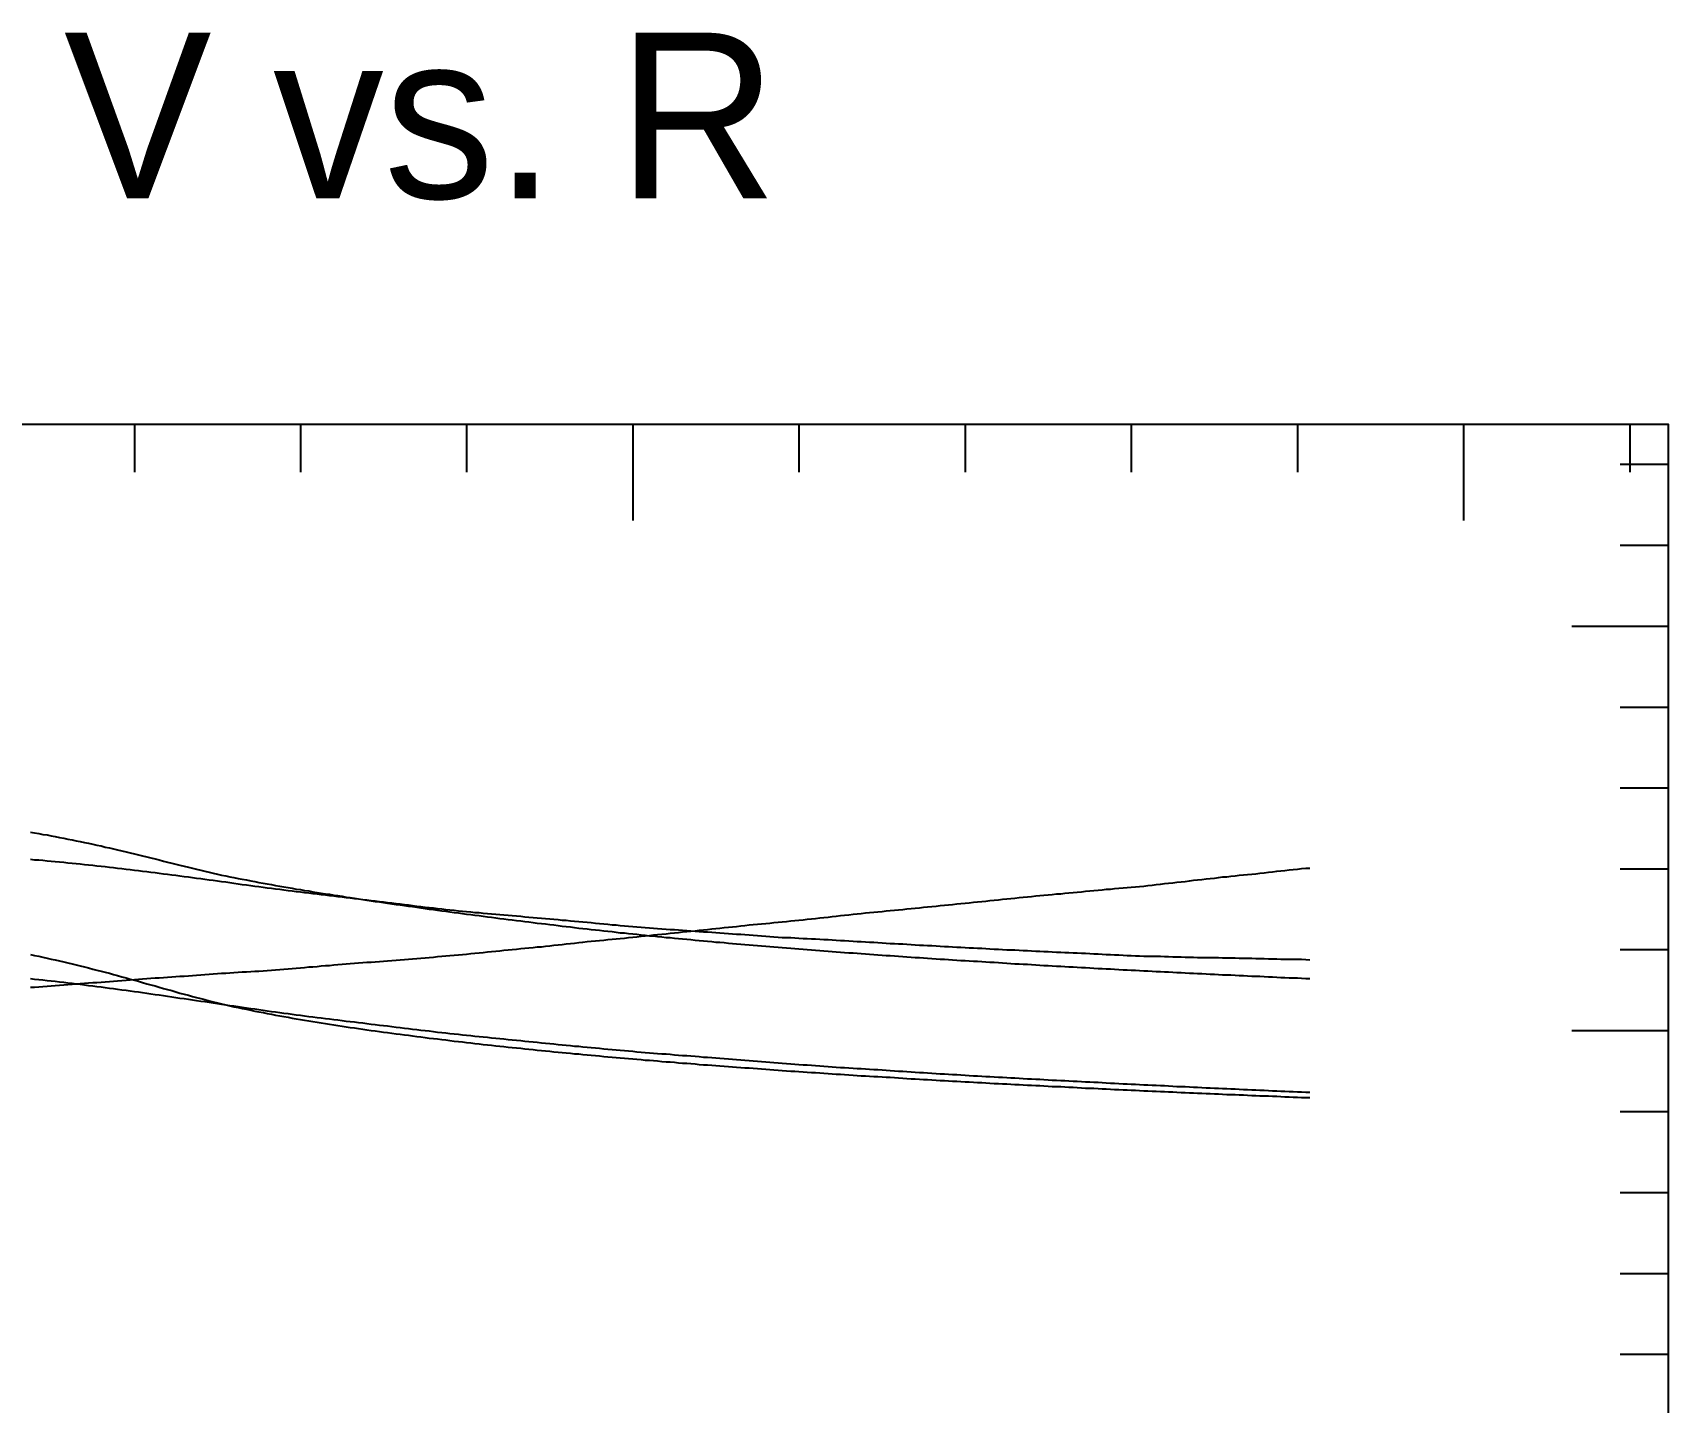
# Model space of a CAD drawing. Extents: x -35 to 179, y -35 to 147.
# Drawn here: x 70.5 to 179.2, y 56 to 147 of the extents above; entities that cross this region are included whole.
import ezdxf

# ---------------------------------------------------------------- set-up
doc = ezdxf.new("R2010")
doc.units = 0

msp = doc.modelspace()

# ---------------------------------------------------------------- linework, layer by layer
at = {"color": 0}
for p, q in [((77.28, 120.96), (77.28, 117.76)), ((88.32, 120.96), (88.32, 117.76)), ((99.36, 120.96), (99.36, 117.76)), ((110.4, 120.96), (110.4, 114.56)), ((121.44, 120.96), (121.44, 117.76)), ((132.48, 120.96), (132.48, 117.76)), ((143.52, 120.96), (143.52, 117.76)), ((154.56, 120.96), (154.56, 117.76)), ((165.6, 120.96), (165.6, 114.56)), ((176.64, 120.96), (176.64, 117.76)), ((179.2, 118.27), (176, 118.27)), ((179.2, 112.9), (176, 112.9)), ((179.2, 107.52), (172.8, 107.52)), ((179.2, 102.14), (176, 102.14)), ((179.2, 96.77), (176, 96.77)), ((179.2, 91.39), (176, 91.39)), ((179.2, 86.02), (176, 86.02)), ((179.2, 80.64), (172.8, 80.64)), ((179.2, 75.26), (176, 75.26)), ((179.2, 69.89), (176, 69.89)), ((179.2, 64.51), (176, 64.51)), ((179.2, 59.14), (176, 59.14))]:
    msp.add_line(p, q, dxfattribs=at)
msp.add_lwpolyline([(0, 0), (0, 120.96), (179.2, 120.96), (179.2, 0)], close=True, dxfattribs=at)
at = {"color": 3}
for points in [[(70.38, 93.84), (70.65, 93.8), (70.93, 93.75), (71.21, 93.7), (71.48, 93.66), (71.76, 93.61), (72.03, 93.55), (72.31, 93.5), (72.59, 93.45), (72.86, 93.39), (73.14, 93.34), (73.41, 93.28), (73.69, 93.23), (73.97, 93.17), (74.24, 93.11), (74.52, 93.05), (74.79, 92.99), (75.07, 92.93), (75.35, 92.86), (75.62, 92.8), (75.9, 92.74), (76.17, 92.67), (76.45, 92.61), (76.73, 92.54), (77, 92.47), (77.28, 92.41), (77.55, 92.34), (77.83, 92.27), (78.11, 92.2), (78.38, 92.14), (78.66, 92.07), (78.93, 92), (79.21, 91.93), (79.49, 91.86), (79.76, 91.79), (80.04, 91.72), (80.31, 91.66), (80.59, 91.59), (80.87, 91.52), (81.14, 91.45), (81.42, 91.38), (81.69, 91.32), (81.97, 91.25), (82.25, 91.19), (82.52, 91.12), (82.8, 91.06), (83.07, 91), (83.35, 90.94), (83.63, 90.89), (83.9, 90.83), (84.18, 90.77), (84.45, 90.72), (84.73, 90.67), (85.01, 90.61), (85.28, 90.56), (85.56, 90.51), (85.83, 90.46), (86.11, 90.41), (86.39, 90.36), (86.66, 90.31), (86.94, 90.26), (87.21, 90.21), (87.49, 90.17), (87.77, 90.12), (88.04, 90.07), (88.32, 90.03), (88.59, 89.98), (88.87, 89.94), (89.15, 89.89), (89.42, 89.85), (89.7, 89.8), (89.97, 89.76), (90.25, 89.72), (90.53, 89.67), (90.8, 89.63), (91.08, 89.59), (91.35, 89.54), (91.63, 89.5), (91.91, 89.46), (92.18, 89.42), (92.46, 89.38), (92.73, 89.34), (93.01, 89.29), (93.29, 89.25), (93.56, 89.21), (93.84, 89.17), (94.11, 89.13), (94.39, 89.09), (94.67, 89.05), (94.94, 89.01), (95.22, 88.98), (95.49, 88.94), (95.77, 88.9), (96.05, 88.86), (96.32, 88.82), (96.6, 88.78), (96.87, 88.74), (97.15, 88.71), (97.43, 88.67), (97.7, 88.63), (97.98, 88.59), (98.25, 88.56), (98.53, 88.52), (98.81, 88.48), (99.08, 88.45), (99.36, 88.41), (99.63, 88.37), (99.91, 88.34), (100.19, 88.3), (100.46, 88.27), (100.74, 88.23), (101.01, 88.19), (101.29, 88.16), (101.57, 88.12), (101.84, 88.09), (102.12, 88.05), (102.39, 88.02), (102.67, 87.98), (102.95, 87.95), (103.22, 87.92), (103.5, 87.88), (103.77, 87.85), (104.05, 87.81), (104.33, 87.78), (104.6, 87.75), (104.88, 87.71), (105.15, 87.68), (105.43, 87.65), (105.71, 87.61), (105.98, 87.58), (106.26, 87.55), (106.53, 87.52), (106.81, 87.48), (107.09, 87.45), (107.36, 87.42), (107.64, 87.39), (107.91, 87.36), (108.19, 87.33), (108.47, 87.3), (108.74, 87.27), (109.02, 87.24), (109.29, 87.2), (109.57, 87.17), (109.85, 87.15), (110.12, 87.12), (110.4, 87.09), (110.67, 87.06), (110.95, 87.03), (111.23, 87), (111.5, 86.97), (111.78, 86.95), (112.05, 86.92), (112.33, 86.89), (112.61, 86.86), (112.88, 86.84), (113.16, 86.81), (113.43, 86.78), (113.71, 86.76), (113.99, 86.73), (114.26, 86.71), (114.54, 86.68), (114.81, 86.65), (115.09, 86.63), (115.37, 86.6), (115.64, 86.58), (115.92, 86.55), (116.19, 86.53), (116.47, 86.51), (116.75, 86.48), (117.02, 86.46), (117.3, 86.43), (117.57, 86.41), (117.85, 86.39), (118.13, 86.36), (118.4, 86.34), (118.68, 86.32), (118.95, 86.29), (119.23, 86.27), (119.51, 86.25), (119.78, 86.22), (120.06, 86.2), (120.33, 86.18), (120.61, 86.16), (120.89, 86.14), (121.16, 86.11), (121.44, 86.09), (121.71, 86.07), (121.99, 86.05), (122.27, 86.03), (122.54, 86.01), (122.82, 85.99), (123.09, 85.96), (123.37, 85.94), (123.65, 85.92), (123.92, 85.9), (124.2, 85.88), (124.47, 85.86), (124.75, 85.84), (125.03, 85.82), (125.3, 85.8), (125.58, 85.78), (125.85, 85.76), (126.13, 85.74), (126.41, 85.72), (126.68, 85.7), (126.96, 85.68), (127.23, 85.66), (127.51, 85.65), (127.79, 85.63), (128.06, 85.61), (128.34, 85.59), (128.61, 85.57), (128.89, 85.55), (129.17, 85.53), (129.44, 85.51), (129.72, 85.5), (129.99, 85.48), (130.27, 85.46), (130.55, 85.44), (130.82, 85.42), (131.1, 85.41), (131.37, 85.39), (131.65, 85.37), (131.93, 85.35), (132.2, 85.33), (132.48, 85.32), (132.75, 85.3), (133.03, 85.28), (133.31, 85.27), (133.58, 85.25), (133.86, 85.23), (134.13, 85.21), (134.41, 85.2), (134.69, 85.18), (134.96, 85.16), (135.24, 85.15), (135.51, 85.13), (135.79, 85.11), (136.07, 85.1), (136.34, 85.08), (136.62, 85.07), (136.89, 85.05), (137.17, 85.03), (137.45, 85.02), (137.72, 85), (138, 84.99), (138.27, 84.97), (138.55, 84.95), (138.83, 84.94), (139.1, 84.92), (139.38, 84.91), (139.65, 84.89), (139.93, 84.88), (140.21, 84.86), (140.48, 84.85), (140.76, 84.83), (141.03, 84.82), (141.31, 84.8), (141.59, 84.79), (141.86, 84.77), (142.14, 84.76), (142.41, 84.74), (142.69, 84.73), (142.97, 84.71), (143.24, 84.7), (143.52, 84.68), (143.79, 84.67), (144.07, 84.66), (144.35, 84.64), (144.62, 84.63), (144.9, 84.61), (145.17, 84.6), (145.45, 84.59), (145.73, 84.57), (146, 84.56), (146.28, 84.54), (146.55, 84.53), (146.83, 84.52), (147.11, 84.5), (147.38, 84.49), (147.66, 84.48), (147.93, 84.46), (148.21, 84.45), (148.49, 84.44), (148.76, 84.42), (149.04, 84.41), (149.31, 84.4), (149.59, 84.38), (149.87, 84.37), (150.14, 84.36), (150.42, 84.34), (150.69, 84.33), (150.97, 84.32), (151.25, 84.31), (151.52, 84.29), (151.8, 84.28), (152.07, 84.27), (152.35, 84.25), (152.63, 84.24), (152.9, 84.23), (153.18, 84.22), (153.45, 84.2), (153.73, 84.19), (154.01, 84.18), (154.28, 84.17), (154.56, 84.16), (154.83, 84.14), (155.11, 84.13), (155.39, 84.12)], [(70.38, 85.72), (70.65, 85.66), (70.93, 85.6), (71.21, 85.54), (71.48, 85.48), (71.76, 85.42), (72.03, 85.36), (72.31, 85.3), (72.59, 85.23), (72.86, 85.17), (73.14, 85.1), (73.41, 85.03), (73.69, 84.96), (73.97, 84.9), (74.24, 84.83), (74.52, 84.75), (74.79, 84.68), (75.07, 84.61), (75.35, 84.54), (75.62, 84.47), (75.9, 84.39), (76.17, 84.32), (76.45, 84.24), (76.73, 84.17), (77, 84.09), (77.28, 84.01), (77.55, 83.94), (77.83, 83.86), (78.11, 83.78), (78.38, 83.7), (78.66, 83.63), (78.93, 83.55), (79.21, 83.47), (79.49, 83.39), (79.76, 83.32), (80.04, 83.24), (80.31, 83.16), (80.59, 83.09), (80.87, 83.01), (81.14, 82.94), (81.42, 82.86), (81.69, 82.79), (81.97, 82.72), (82.25, 82.65), (82.52, 82.58), (82.8, 82.51), (83.07, 82.44), (83.35, 82.38), (83.63, 82.31), (83.9, 82.25), (84.18, 82.19), (84.45, 82.13), (84.73, 82.08), (85.01, 82.02), (85.28, 81.96), (85.56, 81.91), (85.83, 81.86), (86.11, 81.8), (86.39, 81.75), (86.66, 81.7), (86.94, 81.65), (87.21, 81.6), (87.49, 81.55), (87.77, 81.5), (88.04, 81.45), (88.32, 81.41), (88.59, 81.36), (88.87, 81.31), (89.15, 81.27), (89.42, 81.22), (89.7, 81.18), (89.97, 81.13), (90.25, 81.09), (90.53, 81.05), (90.8, 81.01), (91.08, 80.96), (91.35, 80.92), (91.63, 80.88), (91.91, 80.84), (92.18, 80.8), (92.46, 80.76), (92.73, 80.72), (93.01, 80.68), (93.29, 80.64), (93.56, 80.6), (93.84, 80.57), (94.11, 80.53), (94.39, 80.49), (94.67, 80.46), (94.94, 80.42), (95.22, 80.38), (95.49, 80.35), (95.77, 80.31), (96.05, 80.28), (96.32, 80.24), (96.6, 80.21), (96.87, 80.17), (97.15, 80.14), (97.43, 80.11), (97.7, 80.07), (97.98, 80.04), (98.25, 80.01), (98.53, 79.97), (98.81, 79.94), (99.08, 79.91), (99.36, 79.88), (99.63, 79.85), (99.91, 79.81), (100.19, 79.78), (100.46, 79.75), (100.74, 79.72), (101.01, 79.69), (101.29, 79.66), (101.57, 79.63), (101.84, 79.6), (102.12, 79.57), (102.39, 79.54), (102.67, 79.52), (102.95, 79.49), (103.22, 79.46), (103.5, 79.43), (103.77, 79.4), (104.05, 79.37), (104.33, 79.35), (104.6, 79.32), (104.88, 79.29), (105.15, 79.26), (105.43, 79.24), (105.71, 79.21), (105.98, 79.18), (106.26, 79.16), (106.53, 79.13), (106.81, 79.11), (107.09, 79.08), (107.36, 79.06), (107.64, 79.03), (107.91, 79), (108.19, 78.98), (108.47, 78.95), (108.74, 78.93), (109.02, 78.91), (109.29, 78.88), (109.57, 78.86), (109.85, 78.83), (110.12, 78.81), (110.4, 78.78), (110.67, 78.76), (110.95, 78.74), (111.23, 78.71), (111.5, 78.69), (111.78, 78.67), (112.05, 78.65), (112.33, 78.62), (112.61, 78.6), (112.88, 78.58), (113.16, 78.56), (113.43, 78.53), (113.71, 78.51), (113.99, 78.49), (114.26, 78.47), (114.54, 78.45), (114.81, 78.42), (115.09, 78.4), (115.37, 78.38), (115.64, 78.36), (115.92, 78.34), (116.19, 78.32), (116.47, 78.3), (116.75, 78.28), (117.02, 78.26), (117.3, 78.24), (117.57, 78.22), (117.85, 78.2), (118.13, 78.18), (118.4, 78.16), (118.68, 78.14), (118.95, 78.12), (119.23, 78.1), (119.51, 78.08), (119.78, 78.06), (120.06, 78.04), (120.33, 78.02), (120.61, 78), (120.89, 77.98), (121.16, 77.96), (121.44, 77.94), (121.71, 77.92), (121.99, 77.91), (122.27, 77.89), (122.54, 77.87), (122.82, 77.85), (123.09, 77.83), (123.37, 77.82), (123.65, 77.8), (123.92, 77.78), (124.2, 77.76), (124.47, 77.74), (124.75, 77.73), (125.03, 77.71), (125.3, 77.69), (125.58, 77.67), (125.85, 77.66), (126.13, 77.64), (126.41, 77.62), (126.68, 77.61), (126.96, 77.59), (127.23, 77.57), (127.51, 77.56), (127.79, 77.54), (128.06, 77.52), (128.34, 77.51), (128.61, 77.49), (128.89, 77.47), (129.17, 77.46), (129.44, 77.44), (129.72, 77.42), (129.99, 77.41), (130.27, 77.39), (130.55, 77.38), (130.82, 77.36), (131.1, 77.35), (131.37, 77.33), (131.65, 77.31), (131.93, 77.3), (132.2, 77.28), (132.48, 77.27), (132.75, 77.25), (133.03, 77.24), (133.31, 77.22), (133.58, 77.21), (133.86, 77.19), (134.13, 77.18), (134.41, 77.16), (134.69, 77.15), (134.96, 77.13), (135.24, 77.12), (135.51, 77.1), (135.79, 77.09), (136.07, 77.08), (136.34, 77.06), (136.62, 77.05), (136.89, 77.03), (137.17, 77.02), (137.45, 77.01), (137.72, 76.99), (138, 76.98), (138.27, 76.96), (138.55, 76.95), (138.83, 76.94), (139.1, 76.92), (139.38, 76.91), (139.65, 76.9), (139.93, 76.88), (140.21, 76.87), (140.48, 76.85), (140.76, 76.84), (141.03, 76.83), (141.31, 76.81), (141.59, 76.8), (141.86, 76.79), (142.14, 76.78), (142.41, 76.76), (142.69, 76.75), (142.97, 76.74), (143.24, 76.72), (143.52, 76.71), (143.79, 76.7), (144.07, 76.69), (144.35, 76.67), (144.62, 76.66), (144.9, 76.65), (145.17, 76.64), (145.45, 76.62), (145.73, 76.61), (146, 76.6), (146.28, 76.59), (146.55, 76.57), (146.83, 76.56), (147.11, 76.55), (147.38, 76.54), (147.66, 76.53), (147.93, 76.51), (148.21, 76.5), (148.49, 76.49), (148.76, 76.48), (149.04, 76.47), (149.31, 76.46), (149.59, 76.44), (149.87, 76.43), (150.14, 76.42), (150.42, 76.41), (150.69, 76.4), (150.97, 76.39), (151.25, 76.38), (151.52, 76.36), (151.8, 76.35), (152.07, 76.34), (152.35, 76.33), (152.63, 76.32), (152.9, 76.31), (153.18, 76.3), (153.45, 76.29), (153.73, 76.27), (154.01, 76.26), (154.28, 76.25), (154.56, 76.24), (154.83, 76.23), (155.11, 76.22), (155.39, 76.21)]]:
    msp.add_lwpolyline(points, dxfattribs=at)
at = {"color": 4}
for points in [[(70.38, 92.05), (70.65, 92.02), (70.93, 92), (71.21, 91.98), (71.48, 91.95), (71.76, 91.93), (72.03, 91.9), (72.31, 91.88), (72.59, 91.85), (72.86, 91.82), (73.14, 91.79), (73.41, 91.77), (73.69, 91.74), (73.97, 91.71), (74.24, 91.68), (74.52, 91.65), (74.79, 91.62), (75.07, 91.59), (75.35, 91.56), (75.62, 91.53), (75.9, 91.5), (76.17, 91.46), (76.45, 91.43), (76.73, 91.4), (77, 91.36), (77.28, 91.33), (77.55, 91.3), (77.83, 91.26), (78.11, 91.23), (78.38, 91.19), (78.66, 91.16), (78.93, 91.12), (79.21, 91.09), (79.49, 91.05), (79.76, 91.02), (80.04, 90.98), (80.31, 90.95), (80.59, 90.91), (80.87, 90.87), (81.14, 90.84), (81.42, 90.8), (81.69, 90.76), (81.97, 90.73), (82.25, 90.69), (82.52, 90.65), (82.8, 90.61), (83.07, 90.57), (83.35, 90.54), (83.63, 90.5), (83.9, 90.46), (84.18, 90.42), (84.45, 90.38), (84.73, 90.34), (85.01, 90.3), (85.28, 90.27), (85.56, 90.23), (85.83, 90.2), (86.11, 90.16), (86.39, 90.12), (86.66, 90.09), (86.94, 90.05), (87.21, 90.02), (87.49, 89.98), (87.77, 89.94), (88.04, 89.91), (88.32, 89.88), (88.59, 89.84), (88.87, 89.81), (89.15, 89.78), (89.42, 89.75), (89.7, 89.71), (89.97, 89.68), (90.25, 89.64), (90.53, 89.61), (90.8, 89.58), (91.08, 89.55), (91.35, 89.51), (91.63, 89.48), (91.91, 89.45), (92.18, 89.41), (92.46, 89.38), (92.73, 89.35), (93.01, 89.31), (93.29, 89.28), (93.56, 89.25), (93.84, 89.21), (94.11, 89.18), (94.39, 89.15), (94.67, 89.11), (94.94, 89.08), (95.22, 89.04), (95.49, 89.01), (95.77, 88.98), (96.05, 88.94), (96.32, 88.91), (96.6, 88.87), (96.87, 88.84), (97.15, 88.81), (97.43, 88.78), (97.7, 88.75), (97.98, 88.72), (98.25, 88.68), (98.53, 88.66), (98.81, 88.63), (99.08, 88.6), (99.36, 88.57), (99.63, 88.55), (99.91, 88.52), (100.19, 88.5), (100.46, 88.47), (100.74, 88.45), (101.01, 88.42), (101.29, 88.4), (101.57, 88.38), (101.84, 88.35), (102.12, 88.33), (102.39, 88.3), (102.67, 88.28), (102.95, 88.26), (103.22, 88.23), (103.5, 88.21), (103.77, 88.18), (104.05, 88.16), (104.33, 88.13), (104.6, 88.11), (104.88, 88.08), (105.15, 88.06), (105.43, 88.04), (105.71, 88.01), (105.98, 87.99), (106.26, 87.96), (106.53, 87.94), (106.81, 87.91), (107.09, 87.89), (107.36, 87.86), (107.64, 87.84), (107.91, 87.81), (108.19, 87.78), (108.47, 87.76), (108.74, 87.73), (109.02, 87.7), (109.29, 87.68), (109.57, 87.65), (109.85, 87.63), (110.12, 87.61), (110.4, 87.58), (110.67, 87.56), (110.95, 87.54), (111.23, 87.51), (111.5, 87.49), (111.78, 87.47), (112.05, 87.45), (112.33, 87.43), (112.61, 87.41), (112.88, 87.39), (113.16, 87.37), (113.43, 87.35), (113.71, 87.33), (113.99, 87.31), (114.26, 87.29), (114.54, 87.27), (114.81, 87.25), (115.09, 87.23), (115.37, 87.22), (115.64, 87.2), (115.92, 87.18), (116.19, 87.16), (116.47, 87.14), (116.75, 87.12), (117.02, 87.1), (117.3, 87.08), (117.57, 87.06), (117.85, 87.04), (118.13, 87.02), (118.4, 87), (118.68, 86.98), (118.95, 86.96), (119.23, 86.94), (119.51, 86.92), (119.78, 86.9), (120.06, 86.88), (120.33, 86.86), (120.61, 86.85), (120.89, 86.84), (121.16, 86.82), (121.44, 86.81), (121.71, 86.79), (121.99, 86.78), (122.27, 86.76), (122.54, 86.75), (122.82, 86.74), (123.09, 86.72), (123.37, 86.71), (123.65, 86.69), (123.92, 86.67), (124.2, 86.65), (124.47, 86.64), (124.75, 86.62), (125.03, 86.61), (125.3, 86.59), (125.58, 86.58), (125.85, 86.56), (126.13, 86.54), (126.41, 86.53), (126.68, 86.51), (126.96, 86.5), (127.23, 86.48), (127.51, 86.46), (127.79, 86.45), (128.06, 86.43), (128.34, 86.42), (128.61, 86.4), (128.89, 86.39), (129.17, 86.37), (129.44, 86.35), (129.72, 86.34), (129.99, 86.32), (130.27, 86.31), (130.55, 86.29), (130.82, 86.28), (131.1, 86.26), (131.37, 86.25), (131.65, 86.23), (131.93, 86.21), (132.2, 86.2), (132.48, 86.18), (132.75, 86.17), (133.03, 86.16), (133.31, 86.14), (133.58, 86.13), (133.86, 86.11), (134.13, 86.1), (134.41, 86.08), (134.69, 86.07), (134.96, 86.06), (135.24, 86.04), (135.51, 86.03), (135.79, 86.02), (136.07, 86), (136.34, 85.99), (136.62, 85.98), (136.89, 85.96), (137.17, 85.95), (137.45, 85.94), (137.72, 85.92), (138, 85.91), (138.27, 85.9), (138.55, 85.88), (138.83, 85.87), (139.1, 85.86), (139.38, 85.85), (139.65, 85.84), (139.93, 85.82), (140.21, 85.81), (140.48, 85.8), (140.76, 85.78), (141.03, 85.77), (141.31, 85.76), (141.59, 85.74), (141.86, 85.73), (142.14, 85.71), (142.41, 85.7), (142.69, 85.69), (142.97, 85.67), (143.24, 85.66), (143.52, 85.65), (143.79, 85.64), (144.07, 85.63), (144.35, 85.62), (144.62, 85.62), (144.9, 85.61), (145.17, 85.6), (145.45, 85.6), (145.73, 85.59), (146, 85.58), (146.28, 85.57), (146.55, 85.57), (146.83, 85.56), (147.11, 85.55), (147.38, 85.55), (147.66, 85.54), (147.93, 85.53), (148.21, 85.53), (148.49, 85.52), (148.76, 85.52), (149.04, 85.51), (149.31, 85.51), (149.59, 85.5), (149.87, 85.5), (150.14, 85.49), (150.42, 85.49), (150.69, 85.48), (150.97, 85.48), (151.25, 85.47), (151.52, 85.47), (151.8, 85.46), (152.07, 85.45), (152.35, 85.45), (152.63, 85.44), (152.9, 85.44), (153.18, 85.43), (153.45, 85.42), (153.73, 85.42), (154.01, 85.42), (154.28, 85.41), (154.56, 85.41), (154.83, 85.4), (155.11, 85.38), (155.39, 85.37)], [(70.38, 84.12), (70.65, 84.09), (70.93, 84.06), (71.21, 84.03), (71.48, 84), (71.76, 83.97), (72.03, 83.94), (72.31, 83.91), (72.59, 83.88), (72.86, 83.84), (73.14, 83.81), (73.41, 83.78), (73.69, 83.74), (73.97, 83.71), (74.24, 83.67), (74.52, 83.64), (74.79, 83.6), (75.07, 83.57), (75.35, 83.53), (75.62, 83.49), (75.9, 83.46), (76.17, 83.42), (76.45, 83.38), (76.73, 83.34), (77, 83.31), (77.28, 83.27), (77.55, 83.23), (77.83, 83.19), (78.11, 83.15), (78.38, 83.11), (78.66, 83.07), (78.93, 83.03), (79.21, 82.99), (79.49, 82.95), (79.76, 82.91), (80.04, 82.87), (80.31, 82.83), (80.59, 82.79), (80.87, 82.75), (81.14, 82.71), (81.42, 82.67), (81.69, 82.63), (81.97, 82.59), (82.25, 82.55), (82.52, 82.51), (82.8, 82.46), (83.07, 82.42), (83.35, 82.38), (83.63, 82.34), (83.9, 82.3), (84.18, 82.26), (84.45, 82.22), (84.73, 82.17), (85.01, 82.13), (85.28, 82.1), (85.56, 82.06), (85.83, 82.02), (86.11, 81.98), (86.39, 81.94), (86.66, 81.9), (86.94, 81.87), (87.21, 81.83), (87.49, 81.79), (87.77, 81.75), (88.04, 81.72), (88.32, 81.68), (88.59, 81.65), (88.87, 81.61), (89.15, 81.58), (89.42, 81.54), (89.7, 81.51), (89.97, 81.47), (90.25, 81.44), (90.53, 81.41), (90.8, 81.37), (91.08, 81.34), (91.35, 81.3), (91.63, 81.27), (91.91, 81.24), (92.18, 81.2), (92.46, 81.17), (92.73, 81.13), (93.01, 81.1), (93.29, 81.07), (93.56, 81.03), (93.84, 81), (94.11, 80.97), (94.39, 80.93), (94.67, 80.9), (94.94, 80.87), (95.22, 80.83), (95.49, 80.8), (95.77, 80.77), (96.05, 80.73), (96.32, 80.7), (96.6, 80.67), (96.87, 80.64), (97.15, 80.6), (97.43, 80.57), (97.7, 80.54), (97.98, 80.51), (98.25, 80.47), (98.53, 80.45), (98.81, 80.42), (99.08, 80.39), (99.36, 80.36), (99.63, 80.33), (99.91, 80.3), (100.19, 80.27), (100.46, 80.25), (100.74, 80.22), (101.01, 80.19), (101.29, 80.16), (101.57, 80.13), (101.84, 80.11), (102.12, 80.08), (102.39, 80.05), (102.67, 80.03), (102.95, 80), (103.22, 79.97), (103.5, 79.95), (103.77, 79.92), (104.05, 79.89), (104.33, 79.86), (104.6, 79.83), (104.88, 79.81), (105.15, 79.78), (105.43, 79.75), (105.71, 79.72), (105.98, 79.7), (106.26, 79.67), (106.53, 79.64), (106.81, 79.62), (107.09, 79.59), (107.36, 79.56), (107.64, 79.54), (107.91, 79.51), (108.19, 79.49), (108.47, 79.46), (108.74, 79.43), (109.02, 79.41), (109.29, 79.38), (109.57, 79.36), (109.85, 79.34), (110.12, 79.31), (110.4, 79.29), (110.67, 79.26), (110.95, 79.24), (111.23, 79.21), (111.5, 79.19), (111.78, 79.17), (112.05, 79.15), (112.33, 79.13), (112.61, 79.11), (112.88, 79.09), (113.16, 79.06), (113.43, 79.04), (113.71, 79.02), (113.99, 79), (114.26, 78.98), (114.54, 78.96), (114.81, 78.94), (115.09, 78.91), (115.37, 78.89), (115.64, 78.87), (115.92, 78.85), (116.19, 78.83), (116.47, 78.8), (116.75, 78.78), (117.02, 78.76), (117.3, 78.74), (117.57, 78.72), (117.85, 78.7), (118.13, 78.67), (118.4, 78.65), (118.68, 78.63), (118.95, 78.61), (119.23, 78.59), (119.51, 78.57), (119.78, 78.54), (120.06, 78.52), (120.33, 78.5), (120.61, 78.48), (120.89, 78.46), (121.16, 78.44), (121.44, 78.42), (121.71, 78.4), (121.99, 78.38), (122.27, 78.36), (122.54, 78.34), (122.82, 78.32), (123.09, 78.3), (123.37, 78.28), (123.65, 78.26), (123.92, 78.24), (124.2, 78.22), (124.47, 78.21), (124.75, 78.19), (125.03, 78.17), (125.3, 78.15), (125.58, 78.14), (125.85, 78.12), (126.13, 78.1), (126.41, 78.08), (126.68, 78.07), (126.96, 78.05), (127.23, 78.03), (127.51, 78.01), (127.79, 78), (128.06, 77.98), (128.34, 77.96), (128.61, 77.94), (128.89, 77.93), (129.17, 77.91), (129.44, 77.89), (129.72, 77.87), (129.99, 77.86), (130.27, 77.84), (130.55, 77.82), (130.82, 77.8), (131.1, 77.79), (131.37, 77.77), (131.65, 77.75), (131.93, 77.74), (132.2, 77.72), (132.48, 77.7), (132.75, 77.69), (133.03, 77.67), (133.31, 77.65), (133.58, 77.64), (133.86, 77.62), (134.13, 77.61), (134.41, 77.59), (134.69, 77.58), (134.96, 77.56), (135.24, 77.54), (135.51, 77.53), (135.79, 77.52), (136.07, 77.5), (136.34, 77.49), (136.62, 77.47), (136.89, 77.46), (137.17, 77.44), (137.45, 77.43), (137.72, 77.41), (138, 77.4), (138.27, 77.38), (138.55, 77.37), (138.83, 77.36), (139.1, 77.34), (139.38, 77.33), (139.65, 77.31), (139.93, 77.3), (140.21, 77.29), (140.48, 77.27), (140.76, 77.26), (141.03, 77.24), (141.31, 77.23), (141.59, 77.21), (141.86, 77.2), (142.14, 77.18), (142.41, 77.17), (142.69, 77.15), (142.97, 77.13), (143.24, 77.12), (143.52, 77.11), (143.79, 77.1), (144.07, 77.08), (144.35, 77.07), (144.62, 77.06), (144.9, 77.04), (145.17, 77.03), (145.45, 77.02), (145.73, 77.01), (146, 76.99), (146.28, 76.98), (146.55, 76.96), (146.83, 76.95), (147.11, 76.94), (147.38, 76.92), (147.66, 76.91), (147.93, 76.9), (148.21, 76.88), (148.49, 76.87), (148.76, 76.86), (149.04, 76.85), (149.31, 76.83), (149.59, 76.82), (149.87, 76.81), (150.14, 76.8), (150.42, 76.79), (150.69, 76.77), (150.97, 76.76), (151.25, 76.75), (151.52, 76.74), (151.8, 76.72), (152.07, 76.71), (152.35, 76.7), (152.63, 76.69), (152.9, 76.67), (153.18, 76.66), (153.45, 76.65), (153.73, 76.64), (154.01, 76.62), (154.28, 76.61), (154.56, 76.6), (154.83, 76.59), (155.11, 76.58), (155.39, 76.57)]]:
    msp.add_lwpolyline(points, dxfattribs=at)
at = {"color": 6}
msp.add_lwpolyline([(70.38, 83.54), (70.65, 83.56), (70.93, 83.58), (71.21, 83.6), (71.48, 83.62), (71.76, 83.64), (72.03, 83.67), (72.31, 83.69), (72.59, 83.71), (72.86, 83.73), (73.14, 83.75), (73.41, 83.77), (73.69, 83.79), (73.97, 83.81), (74.24, 83.83), (74.52, 83.85), (74.79, 83.86), (75.07, 83.88), (75.35, 83.9), (75.62, 83.92), (75.9, 83.95), (76.17, 83.97), (76.45, 83.99), (76.73, 84.01), (77, 84.03), (77.28, 84.06), (77.55, 84.08), (77.83, 84.1), (78.11, 84.12), (78.38, 84.14), (78.66, 84.16), (78.93, 84.18), (79.21, 84.2), (79.49, 84.22), (79.76, 84.23), (80.04, 84.25), (80.31, 84.27), (80.59, 84.29), (80.87, 84.31), (81.14, 84.33), (81.42, 84.35), (81.69, 84.37), (81.97, 84.39), (82.25, 84.41), (82.52, 84.43), (82.8, 84.45), (83.07, 84.47), (83.35, 84.49), (83.63, 84.51), (83.9, 84.52), (84.18, 84.54), (84.45, 84.56), (84.73, 84.57), (85.01, 84.59), (85.28, 84.61), (85.56, 84.62), (85.83, 84.64), (86.11, 84.65), (86.39, 84.68), (86.66, 84.7), (86.94, 84.72), (87.21, 84.75), (87.49, 84.77), (87.77, 84.79), (88.04, 84.82), (88.32, 84.84), (88.59, 84.86), (88.87, 84.89), (89.15, 84.91), (89.42, 84.93), (89.7, 84.96), (89.97, 84.98), (90.25, 85), (90.53, 85.03), (90.8, 85.05), (91.08, 85.07), (91.35, 85.1), (91.63, 85.12), (91.91, 85.14), (92.18, 85.16), (92.46, 85.18), (92.73, 85.2), (93.01, 85.22), (93.29, 85.24), (93.56, 85.26), (93.84, 85.28), (94.11, 85.3), (94.39, 85.32), (94.67, 85.34), (94.94, 85.37), (95.22, 85.39), (95.49, 85.41), (95.77, 85.43), (96.05, 85.46), (96.32, 85.48), (96.6, 85.5), (96.87, 85.52), (97.15, 85.55), (97.43, 85.58), (97.7, 85.6), (97.98, 85.63), (98.25, 85.65), (98.53, 85.68), (98.81, 85.7), (99.08, 85.73), (99.36, 85.75), (99.63, 85.78), (99.91, 85.81), (100.19, 85.83), (100.46, 85.86), (100.74, 85.89), (101.01, 85.92), (101.29, 85.94), (101.57, 85.97), (101.84, 86), (102.12, 86.03), (102.39, 86.05), (102.67, 86.08), (102.95, 86.11), (103.22, 86.14), (103.5, 86.16), (103.77, 86.19), (104.05, 86.22), (104.33, 86.24), (104.6, 86.27), (104.88, 86.3), (105.15, 86.33), (105.43, 86.36), (105.71, 86.39), (105.98, 86.42), (106.26, 86.45), (106.53, 86.48), (106.81, 86.51), (107.09, 86.55), (107.36, 86.58), (107.64, 86.6), (107.91, 86.63), (108.19, 86.65), (108.47, 86.68), (108.74, 86.71), (109.02, 86.73), (109.29, 86.76), (109.57, 86.78), (109.85, 86.81), (110.12, 86.84), (110.4, 86.87), (110.67, 86.9), (110.95, 86.93), (111.23, 86.96), (111.5, 86.99), (111.78, 87.02), (112.05, 87.05), (112.33, 87.07), (112.61, 87.1), (112.88, 87.13), (113.16, 87.16), (113.43, 87.19), (113.71, 87.22), (113.99, 87.25), (114.26, 87.27), (114.54, 87.3), (114.81, 87.33), (115.09, 87.36), (115.37, 87.39), (115.64, 87.42), (115.92, 87.45), (116.19, 87.48), (116.47, 87.51), (116.75, 87.54), (117.02, 87.56), (117.3, 87.59), (117.57, 87.62), (117.85, 87.65), (118.13, 87.68), (118.4, 87.71), (118.68, 87.73), (118.95, 87.76), (119.23, 87.78), (119.51, 87.81), (119.78, 87.84), (120.06, 87.86), (120.33, 87.89), (120.61, 87.92), (120.89, 87.95), (121.16, 87.98), (121.44, 88.01), (121.71, 88.03), (121.99, 88.06), (122.27, 88.09), (122.54, 88.12), (122.82, 88.15), (123.09, 88.18), (123.37, 88.21), (123.65, 88.24), (123.92, 88.27), (124.2, 88.3), (124.47, 88.33), (124.75, 88.36), (125.03, 88.39), (125.3, 88.42), (125.58, 88.45), (125.85, 88.48), (126.13, 88.5), (126.41, 88.53), (126.68, 88.56), (126.96, 88.58), (127.23, 88.61), (127.51, 88.64), (127.79, 88.67), (128.06, 88.69), (128.34, 88.72), (128.61, 88.75), (128.89, 88.78), (129.17, 88.8), (129.44, 88.83), (129.72, 88.86), (129.99, 88.88), (130.27, 88.91), (130.55, 88.94), (130.82, 88.97), (131.1, 88.99), (131.37, 89.02), (131.65, 89.05), (131.93, 89.08), (132.2, 89.1), (132.48, 89.13), (132.75, 89.16), (133.03, 89.19), (133.31, 89.21), (133.58, 89.24), (133.86, 89.27), (134.13, 89.3), (134.41, 89.33), (134.69, 89.36), (134.96, 89.39), (135.24, 89.42), (135.51, 89.45), (135.79, 89.47), (136.07, 89.5), (136.34, 89.53), (136.62, 89.56), (136.89, 89.58), (137.17, 89.61), (137.45, 89.63), (137.72, 89.66), (138, 89.68), (138.27, 89.71), (138.55, 89.74), (138.83, 89.76), (139.1, 89.79), (139.38, 89.81), (139.65, 89.84), (139.93, 89.87), (140.21, 89.89), (140.48, 89.92), (140.76, 89.94), (141.03, 89.97), (141.31, 90), (141.59, 90.02), (141.86, 90.05), (142.14, 90.07), (142.41, 90.1), (142.69, 90.12), (142.97, 90.15), (143.24, 90.17), (143.52, 90.19), (143.79, 90.22), (144.07, 90.24), (144.35, 90.27), (144.62, 90.3), (144.9, 90.33), (145.17, 90.36), (145.45, 90.4), (145.73, 90.43), (146, 90.46), (146.28, 90.49), (146.55, 90.52), (146.83, 90.55), (147.11, 90.58), (147.38, 90.62), (147.66, 90.65), (147.93, 90.68), (148.21, 90.71), (148.49, 90.74), (148.76, 90.77), (149.04, 90.8), (149.31, 90.84), (149.59, 90.87), (149.87, 90.89), (150.14, 90.92), (150.42, 90.95), (150.69, 90.98), (150.97, 91.01), (151.25, 91.04), (151.52, 91.06), (151.8, 91.09), (152.07, 91.12), (152.35, 91.15), (152.63, 91.18), (152.9, 91.21), (153.18, 91.25), (153.45, 91.28), (153.73, 91.31), (154.01, 91.34), (154.28, 91.37), (154.56, 91.4), (154.83, 91.43), (155.11, 91.45), (155.39, 91.46)], dxfattribs=at)

# ---------------------------------------------------------------- texts
at = {"color": 0}
msp.add_text('V vs. R', height=11, dxfattribs=at).set_placement((72.6, 135.96))

doc.saveas('drawing.dxf')
